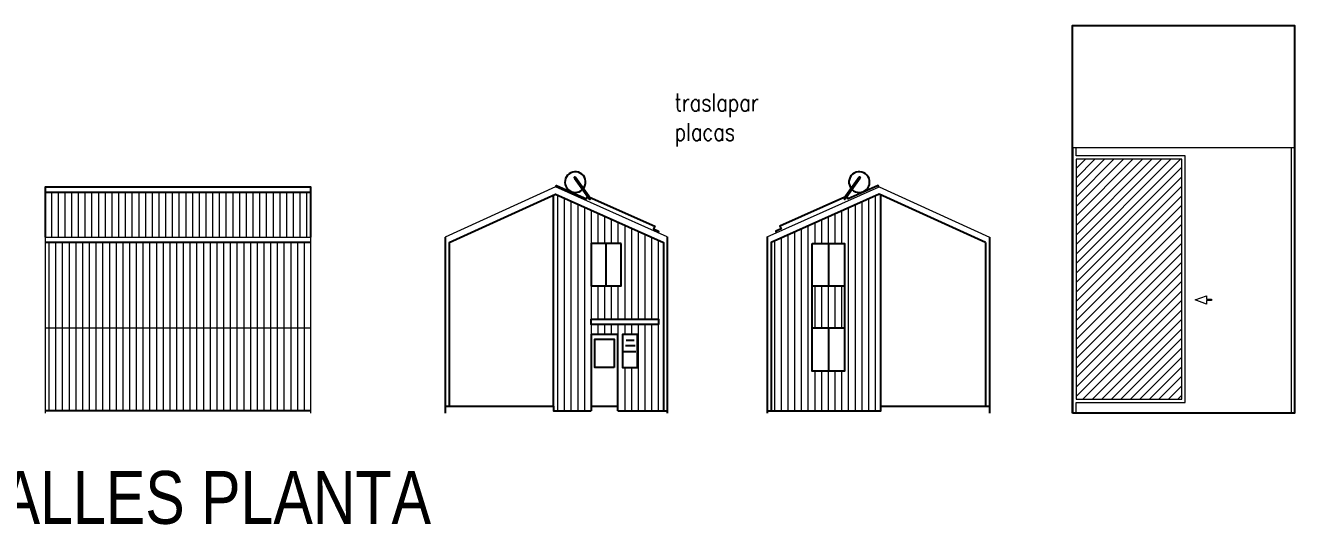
# Model space of a CAD drawing. Header units: metres. Extents: x -2 to 612, y -64 to 156.
# Drawn here: x 449.26 to 485.26, y -64.04 to -49.88 of the extents above; entities that cross this region are included whole.
import ezdxf

# ---------------------------------------------------------------- set-up
doc = ezdxf.new("R2010")
doc.units = ezdxf.units.M
doc.header["$LTSCALE"] = 5
doc.header["$MEASUREMENT"] = 0
for name, color, linetype, lineweight in [('A-ANNO-SYMB', 3, 'Continuous', 18), ('A-ANNO-TEXT', 3, 'Continuous', 18), ('A-ELEV-IDEN', 3, 'Continuous', 18), ('A-ELEV-MBE2', 4, 'Continuous', 25), ('A-ELEV-PATT', 8, 'Continuous', 18)]:
    doc.layers.add(name, color=color, linetype=linetype, lineweight=lineweight)
doc.styles.add('E-ROMANS', font='romans.shx', dxfattribs={"width": 0.8})

msp = doc.modelspace()

# ---------------------------------------------------------------- hatches: boundary and pattern name
at = {"layer": 'A-ELEV-PATT'}
h = msp.add_hatch(dxfattribs=at)
h.set_pattern_fill('LINE', color=256, scale=0.06, angle=45, style=0)
h.set_pattern_definition([(45, (480.27189, -56.77135), (-0.134704, 0.134704), [])])
h.paths.add_polyline_path([(482.06021, -53.67671), (479.0602, -53.67671), (479.0602, -60.48371), (482.06021, -60.48371)])
h = msp.add_hatch(dxfattribs=at)
h.set_pattern_fill('LINE', color=256, scale=0.06, angle=90, style=0)
h.set_pattern_definition([(90, (456.86307, -55.24006), (-0.1905, 1e-17), [])])
h.paths.add_polyline_path([(457.34898, -54.61062), (449.82692, -54.61062), (449.82692, -55.88942), (457.34898, -55.88942)])
h = msp.add_hatch(dxfattribs=at)
h.set_pattern_fill('LINE', color=256, scale=0.06, angle=450, style=0)
h.set_pattern_definition([(90, (464.93277, -57.70968), (-0.1905, 6e-17), [])])
h.paths.add_polyline_path([(464.24213, -60.67995), (464.24185, -60.67995), (464.24185, -60.80995), (465.30985, -60.80995), (465.30985, -58.64981), (466.05986, -58.64981), (466.05986, -60.80995), (467.35812, -60.80995), (467.35812, -56.03975), (464.29076, -54.66701), (464.24213, -54.68915)])
h.paths.add_polyline_path([(465.30985, -57.26995), (465.30985, -56.06995), (466.15985, -56.06995), (466.15985, -57.26995)], flags=16)
h.paths.add_polyline_path([(465.30985, -58.20995), (467.21624, -58.20995), (467.21624, -58.35995), (465.30985, -58.35995)], flags=16)
h.paths.add_polyline_path([(466.19485, -58.64995), (466.61985, -58.64995), (466.61985, -59.57995), (466.19485, -59.57995)], flags=16)
h = msp.add_hatch(dxfattribs=at)
h.set_pattern_fill('LINE', color=256, scale=0.06, angle=90, style=0)
h.set_pattern_definition([(90, (472.98904, -57.52723), (-0.1905, 1e-17), [])])
h.paths.add_polyline_path([(473.52476, -54.68915), (473.47612, -54.66701), (470.40876, -56.03975), (470.40876, -60.80983), (473.52476, -60.80983), (473.52476, -60.67983)])
h.paths.add_polyline_path([(472.48876, -59.68983), (471.57876, -59.68983), (471.57876, -56.06983), (472.48876, -56.06983)], flags=16)
h.paths.add_polyline_path([(472.48876, -57.26983), (471.57876, -57.26983), (471.57876, -58.45983), (472.48876, -58.45983)], flags=0)
h = msp.add_hatch(dxfattribs=at)
h.set_pattern_fill('LINE', color=256, scale=0.06, angle=90, style=0)
h.set_pattern_definition([(90, (-99.08596, -51.33742), (-0.1905, 1e-17), [])])
h.paths.add_polyline_path([(457.34898, -56.02942), (449.82692, -56.02942), (449.82692, -58.45983), (457.34898, -58.45983)])
h.paths.add_polyline_path([(457.34898, -58.45983), (449.82692, -58.45983), (449.82692, -60.81383), (457.34898, -60.81383)])

# ---------------------------------------------------------------- linework, layer by layer
at = {"layer": 'A-ANNO-SYMB'}
for points in [[(479.06021, -53.58071), (479.06021, -53.3577), (478.95818, -53.35766)], [(478.95832, -60.87972), (479.06021, -60.87971), (479.06021, -60.57971), (482.15521, -60.57971), (482.15521, -53.58071), (479.06021, -53.58071)], [(485.25723, -53.35766), (485.15521, -53.35766), (485.15521, -60.87972), (485.25723, -60.87972)], [(467.46612, -55.88212), (464.2901, -54.46074), (461.16705, -55.88263)], [(470.30076, -55.88212), (473.47679, -54.46074), (476.59983, -55.88263)], [(449.82692, -60.87983), (449.82692, -55.88942), (457.34898, -55.88942), (457.34898, -60.87983)]]:
    msp.add_lwpolyline(points, dxfattribs=at)
for points in [[(479.0602, -60.48371), (482.06021, -60.48371), (482.06021, -53.67671), (479.0602, -53.67671)], [(482.76046, -57.68704), (482.76046, -57.78327), (482.43553, -57.66498), (482.76046, -57.54668), (482.76046, -57.64291), (482.90148, -57.64291), (482.90148, -57.68704)]]:
    msp.add_lwpolyline(points, close=True, dxfattribs=at)
at = {"layer": 'A-ELEV-IDEN'}
for p, q in [((485.15521, -53.35766), (479.06021, -53.35766)), ((479.06021, -60.87971), (485.15521, -60.87972))]:
    msp.add_line(p, q, dxfattribs=at)
at = {"layer": 'A-ELEV-MBE2'}
for p, q in [((478.95818, -53.35766), (478.95832, -60.87972)), ((485.25723, -53.35766), (485.25723, -60.87972)), ((464.82872, -54.20882), (465.25529, -54.80495)), ((464.85751, -54.18775), (465.28418, -54.78404)), ((472.90938, -54.18775), (472.4827, -54.78404)), ((472.93816, -54.20882), (472.5116, -54.80495)), ((449.82692, -54.61062), (457.34898, -54.61062)), ((464.24213, -60.67983), (464.24213, -54.68915)), ((473.52476, -60.67983), (473.52476, -54.68915)), ((449.82692, -56.02942), (457.34898, -56.02942)), ((461.16705, -55.88263), (461.16705, -60.87983)), ((461.27514, -56.03975), (461.27514, -60.67983)), ((465.73485, -57.23995), (465.73485, -56.06995)), ((467.46612, -55.88212), (467.46612, -60.87983)), ((470.30076, -55.88212), (470.30076, -60.87983)), ((472.03376, -56.06983), (472.03376, -57.26983)), ((476.49175, -56.03975), (476.49175, -60.67983)), ((476.59983, -55.88263), (476.59983, -60.87983)), ((471.57876, -57.26983), (472.48876, -57.26983)), ((471.57876, -58.45983), (472.48876, -58.45983)), ((472.03376, -58.45983), (472.03376, -59.68983)), ((466.54926, -58.96829), (466.27837, -58.96829)), ((466.52695, -58.82162), (466.29749, -58.82162)), ((466.56838, -59.13995), (466.21985, -59.13995)), ((457.34898, -60.81383), (449.82692, -60.81383)), ((465.30985, -60.67995), (466.05986, -60.67995))]:
    msp.add_line(p, q, dxfattribs=at)
for points in [[(478.95832, -60.87972), (478.95832, -49.87972), (485.25739, -49.87972), (485.25739, -60.87972), (478.95844, -60.87983)], [(449.82692, -55.88942), (449.82692, -54.46062), (457.34898, -54.46062), (457.34898, -55.88942)], [(461.27566, -56.03975), (464.29076, -54.66701), (467.35812, -56.03975), (467.35812, -60.80983)], [(464.30471, -54.46728), (464.32514, -54.42164), (465.17346, -54.80129), (465.20394, -54.73318)], [(476.49123, -56.03975), (473.47612, -54.66701), (470.40876, -56.03975), (470.40876, -60.80983)], [(473.46217, -54.46728), (473.44175, -54.42164), (472.59343, -54.80129), (472.56295, -54.73318)], [(465.26224, -54.75338), (467.10843, -55.57961), (467.07575, -55.65264), (467.22037, -55.71736), (467.19986, -55.7632)], [(472.50464, -54.75338), (470.65845, -55.57961), (470.69113, -55.65264), (470.54651, -55.71736), (470.56703, -55.7632)], [(466.05986, -60.80995), (466.05986, -58.64981), (465.30985, -58.64981), (465.30985, -60.80995)], [(461.16705, -60.67995), (464.24185, -60.67995), (464.24185, -60.80995), (465.30985, -60.80995)], [(466.05986, -60.80995), (467.46612, -60.80995)], [(470.30076, -60.80983), (473.52476, -60.80983), (473.52476, -60.67983), (476.59983, -60.67983)]]:
    msp.add_lwpolyline(points, dxfattribs=at)
for points in [[(466.15985, -56.06995), (465.30985, -56.06995), (465.30985, -57.26995), (466.15985, -57.26995)], [(471.57876, -56.06983), (472.48876, -56.06983), (472.48876, -59.68983), (471.57876, -59.68983)], [(467.21624, -58.35995), (465.30985, -58.35995), (465.30985, -58.20995), (467.21624, -58.20995)], [(466.61985, -58.64995), (466.19485, -58.64995), (466.19485, -59.57995), (466.61985, -59.57995)], [(465.95986, -59.57995), (465.40985, -59.57995), (465.40985, -58.77995), (465.95986, -58.77995)]]:
    msp.add_lwpolyline(points, close=True, dxfattribs=at)
for centre, radius, start, end in [((464.8561, -54.32467), 0.2936, 321.562727, 314.431621), ((464.84306, -54.19821), 0.01783, 35.281594, 216.498159), ((472.91078, -54.32467), 0.2936, 225.568379, 218.437273), ((472.92383, -54.19821), 0.01783, 323.501841, 144.718406), ((465.26974, -54.7945), 0.01783, 214.920013, 35.889877), ((472.49715, -54.7945), 0.01783, 144.110123, 325.079987)]:
    msp.add_arc(centre, radius, start, end, dxfattribs=at)
at = {"layer": 'A-ELEV-PATT'}
msp.add_line((449.82692, -58.45983), (457.34898, -58.45983), dxfattribs=at)

# ---------------------------------------------------------------- texts
at = {"layer": 'A-ANNO-TEXT', "attachment_point": 1, "style": 'E-ROMANS'}
for s, insert, char_height, width in [('traslapar placas', (467.67299, -51.81634), 0.5002915, 1.4471514), ('{\\fArial|b0|i0|c0|p34;DETALLES PLANTA}', (445.20658, -62.51913), 1.5, 21.6113134)]:
    msp.add_mtext(s, dxfattribs=dict(at, insert=insert, char_height=char_height, width=width))

doc.saveas('drawing.dxf')
